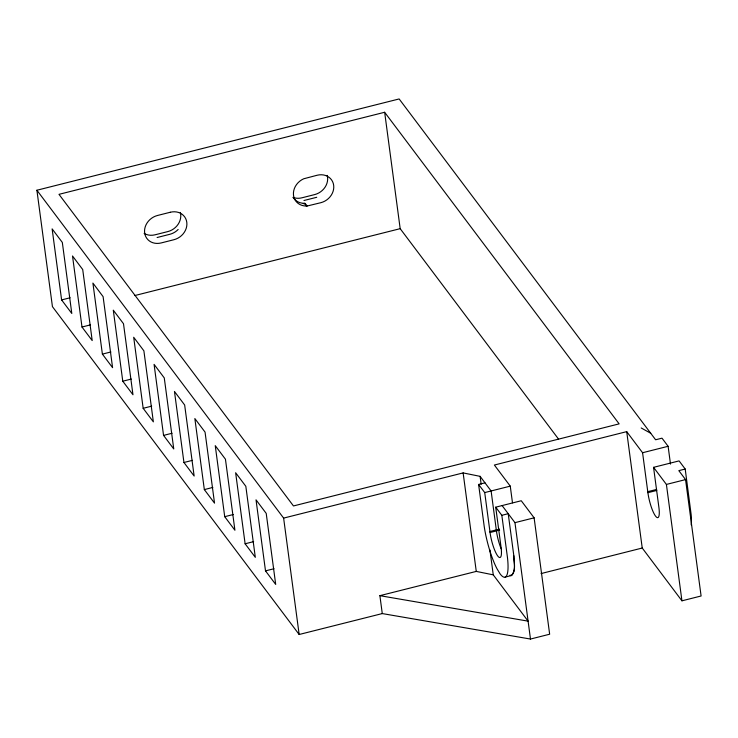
<?xml version="1.0" encoding="UTF-8"?>
<svg xmlns="http://www.w3.org/2000/svg" width="738" height="738" viewBox="0 0 738 738"><rect width="100%" height="100%" fill="white"/><g stroke="black" fill="none" stroke-linecap="round" stroke-linejoin="round"><path stroke-width="1.11" d="M505.143 577.116L511.526 575.502C516.314 570.299 513.925 562.171 513.832 555.779L508.214 513.694L501.831 515.308L495.715 507.181L521.259 500.742L534.118 517.827L549.653 634.219L530.484 639.053L382.275 613.573L299.158 634.495L52.435 306.639L36.9 190.238L399.147 98.947L655.621 439.774L662.004 438.169L668.111 446.296L670.491 464.091M510.447 575.566L511.526 575.502C516.443 570.594 513.694 561.978 513.832 555.779M384.655 112.268L58.985 194.343L293.466 505.954L619.136 423.87L384.655 112.268L400.18 228.669L558.583 439.156M157.102 237.516L169.869 234.287A15.526 13.422 -37 0 0 178.144 229.49M303.973 200.505L316.74 197.286M61.605 299.923L71.798 313.466L62.324 242.433L52.13 228.891L61.605 299.923L70.119 297.774M134.74 295.56L400.18 228.669M81.992 327.017L92.195 340.559L82.711 269.527L72.518 255.985L81.992 327.017L90.506 324.868M102.388 354.111L112.582 367.662L103.099 296.63L92.905 283.078L102.388 354.111L110.903 351.961M122.776 381.205L132.969 394.756L123.495 323.724L113.292 310.172L122.776 381.205L131.29 379.064M143.163 408.298L153.356 421.85L143.882 350.818L133.689 337.266L143.163 408.298L151.677 406.158M163.559 435.392L173.753 448.944L164.27 377.911L154.076 364.369L163.559 435.392L172.065 433.252M183.947 462.495L194.14 476.038L184.657 405.005L174.463 391.463L183.947 462.495L192.461 460.346M204.334 489.589L214.527 503.131L205.053 432.108L194.85 418.557L204.334 489.589L212.848 487.44M224.721 516.683L234.915 530.235L225.441 459.202L215.247 445.651L224.721 516.683L233.236 514.534M36.9 190.238L283.623 518.104L463.132 472.91L480.106 476.351L491.111 490.964L496.573 531.923A18.229 4.004 75.8 0 0 501.167 548.814M691.192 524.856A38.514 8.459 75.9 0 0 691.211 515.115L685.205 469.027L679.098 460.899L653.554 467.339L658.748 506.277A18.229 4.004 75.9 0 1 655.888 516.526A18.229 4.004 75.9 0 1 648.038 493.694L642.577 452.735L626.71 431.638L494.377 465.041L510.262 486.139L512.486 502.827M501.831 515.308L507.449 557.384A38.514 8.469 75.8 0 1 500.096 573.878L497.052 568.85A38.524 8.469 75.9 0 1 484.22 526.526L478.602 484.451L484.986 482.836M245.117 543.777L255.311 557.328L245.828 486.296L235.634 472.744L245.117 543.777L253.632 541.637M510.262 486.139L484.718 492.578L478.602 484.451M642.577 452.735L668.111 446.296M265.505 570.871L275.698 584.422L266.215 513.39L256.021 499.838L265.505 570.871L274.019 568.73M685.205 469.027L678.822 470.641L685.556 479.599L701.1 595.99L681.94 600.824L642.235 548.03L626.71 431.638M502.098 505.567L514.958 522.652L534.118 517.827M653.554 467.339L666.405 484.432L685.556 479.599M489.921 531.508L499.497 529.091M647.77 491.665L656.654 489.432M490.05 532.522L499.626 530.105M647.909 492.68L656.792 490.438M379.885 595.667L476.268 571.406L493.252 574.847L528.094 621.147L379.885 595.667L382.275 613.573M541.055 573.574L642.235 548.03M307.192 206.003L320.809 202.701A15.526 13.422 -36.9 0 0 333.668 185.275A15.526 13.422 -36.9 0 0 317.146 175.247L303.733 178.771A15.673 13.552 -37 0 0 293.475 194.933A15.673 13.552 -37 0 0 306.344 206.031L307.192 206.003L305.098 203.42L304.296 203.319A15.673 13.552 -37 0 1 294.268 198.992M509.995 575.197L511.526 575.502M641.211 427.975L650.741 433.289M304.296 203.319L306.344 206.031M666.405 484.432L681.94 600.824M514.958 522.652L530.484 639.053M495.715 507.181L500.908 546.111A18.229 4.004 75.8 0 1 498.039 556.369A18.229 4.004 75.8 0 1 490.189 533.528L484.718 492.578M480.106 476.351L481.167 484.276M489.921 549.939L493.252 574.847M463.132 472.91L476.268 571.406M283.623 518.104L299.158 634.495M327.192 175.386A15.526 13.422 -36.9 0 1 314.702 194.574L301.934 197.802A15.526 13.422 -37 0 1 292.949 197.36M180.33 212.452A15.526 13.422 -37 0 1 167.821 231.584L155.054 234.804A15.526 13.422 -36.9 0 1 144.131 233.402M293.789 198.393A15.673 13.552 -37 0 1 293.337 197.756M305.098 203.42A15.526 13.422 -37 0 1 303.235 203.67M170.275 212.258L157.508 215.478A15.526 13.422 -36.9 0 0 144.648 232.913A15.526 13.422 -36.9 0 0 161.17 242.94L173.937 239.712A15.526 13.422 -37 0 0 186.788 222.276A15.526 13.422 -37 0 0 170.275 212.258"/></g></svg>
